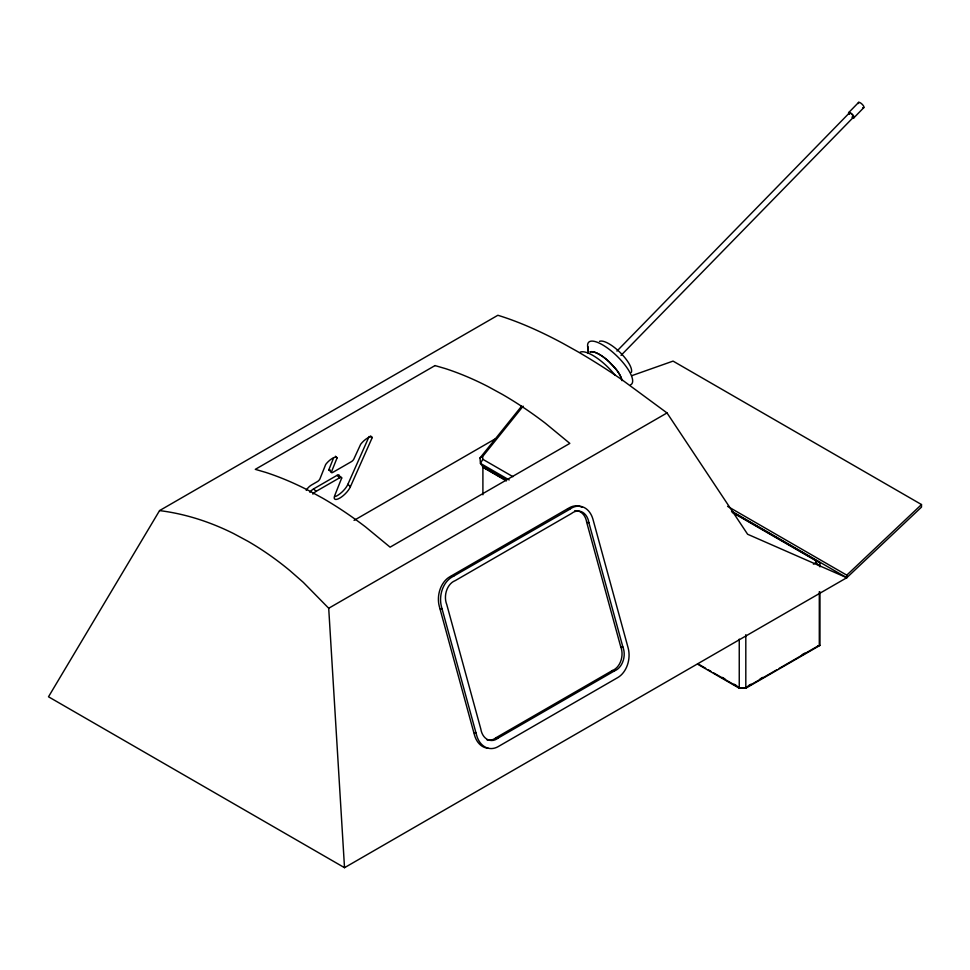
<?xml version="1.0" encoding="UTF-8"?>
<svg xmlns="http://www.w3.org/2000/svg" width="970" height="970" viewBox="0 0 970 970"><rect width="100%" height="100%" fill="white"/><g stroke="black" fill="none" stroke-linecap="round" stroke-linejoin="round"><path stroke-width="1.45" d="M309.842 492.263A5.189 1.758 -44.7 0 1 313.625 488.88L337.075 475.336A4.256 1.431 -44.7 0 1 339.197 475.603L341.67 478.101L334.662 495.731A11.155 3.771 -44.7 0 0 339.718 498.131A11.155 3.771 -44.7 0 0 350.388 486.758L372.225 437.591L370.576 435.918M372.225 437.591A9.494 3.201 -44.7 0 0 360.658 444.272L353.953 458.822A2.619 0.885 -44.7 0 1 351.407 461.647L332.904 472.329A3.177 1.067 -44.7 0 1 331.316 472.269L328.842 469.771L333.547 457.998M331.316 472.269L337.075 457.888L335.426 456.215M335.317 496.555A11.155 3.771 -44.7 0 0 347.903 484.26L369.133 436.451M523.133 406.163L482.599 456.579L482.817 459.295L480.453 463.369L482.902 466.849L506.401 480.417M921.5 504.545L846.774 575.149L846.774 577.72L747.615 534.252L667.02 412.941L621.382 379.318A353.601 116.618 44.3 0 0 577.114 351.31L562.891 343.368A353.601 116.618 44.3 0 0 497.865 315.274L159.565 510.596L48.5 696.787L344.52 867.689L846.774 577.72L921.5 507.104L921.5 504.545L673.059 361.107L631.822 375.657M509.177 479.956L480.453 463.369L480.017 457.937L521.557 406.248M848.823 112.459L858.68 102.359M616.944 351.079L849.308 112.981M621.006 355.408L853.382 117.297M853.879 117.819L863.736 107.718M488.116 748.222A22.601 16.793 -81.8 0 1 474.548 735.248L439.289 606.311A22.601 16.793 -81.8 0 1 449.522 576.944L569.438 507.71A22.601 16.793 -81.8 0 1 582.182 507.31M569.681 509.311L571.609 508.025A22.601 16.793 -81.8 0 1 592.925 519.168L628.184 648.105A22.601 16.793 -81.8 0 1 617.938 677.472L498.022 746.706A22.601 16.793 -81.8 0 1 476.707 735.551L441.447 606.614A22.601 16.793 -81.8 0 1 451.68 577.259L569.681 509.311L567.523 509.007M312.861 494.106A5.189 1.758 -44.7 0 1 316.099 491.378L339.548 477.834A4.256 1.431 -44.7 0 1 341.67 478.101M354.05 520.381L495.682 438.61M344.52 867.689L328.709 608.251L667.02 412.941M486.976 739.855A16.102 11.967 -81.8 0 0 496.034 737.721L612.325 670.573L614.495 670.888A16.102 11.967 -81.8 0 0 622.849 646.905L588.863 522.624A16.102 11.967 -81.8 0 0 571.451 513.518L455.16 580.666A16.102 11.967 -81.8 0 0 446.794 604.649L480.793 728.931A16.102 11.967 -81.8 0 0 498.192 738.024L614.495 670.888M813.381 564.152L816 562.649L816 560.757L732.241 512.39M748.343 685.729L750.962 684.214M760.14 678.915L762.772 677.399M802.129 654.677L804.748 653.162M776.594 669.906L745.542 687.827L739.516 687.827L713.484 672.804M779.177 668.403L819.298 645.244L819.298 591.7M819.953 591.858L819.953 645.402L745.809 688.215L739.249 688.215L697.466 664.098M480.017 457.937L482.599 456.579M817.686 646.032L819.953 645.402M574.664 510.802A16.102 11.967 -81.8 0 1 586.692 522.309L588.863 522.624M451.523 575.974L453.693 576.289M440.101 608.748L442.259 609.063M586.692 522.309L620.679 646.59L622.849 646.905M473.978 732.653L476.149 732.968M496.034 737.721L498.192 738.024M816 560.757L819.953 562.612L819.953 566.844M727.585 506.34L846.774 575.149M731.513 511.166L846.774 577.72M732.483 512.111L819.953 562.612M482.817 459.295L512.924 476.67M484.794 467.2L487.401 468.704M491.305 470.959L493.912 472.463M497.816 474.718L500.411 476.221M503.018 477.725L505.625 479.228M483.703 466.752L505.831 479.532M483.557 467.176L505.685 479.944M482.902 467.334L506.401 480.902M722.286 677.399L724.905 678.915M734.096 684.214L736.715 685.729M697.866 663.783L705.675 668.294M708.282 669.797L710.889 671.301M816 562.649L819.953 566.395M347.903 484.26L350.388 486.758M337.075 475.336L339.548 477.834M313.625 488.88L316.099 491.378M328.709 608.251L303.246 582.303L289.921 570.639A364.344 259.499 75.8 0 0 248.005 541.321L233.54 533.536A364.344 259.499 75.8 0 0 159.565 510.596M588.159 353.189L587.674 346.617A29.961 9.882 44.3 0 1 614.095 353.383A29.961 9.882 44.3 0 1 630.524 384.86M745.809 634.671L745.809 688.215L739.249 688.215L739.249 639.133M482.902 466.509L482.902 494.773M849.053 114.266A3.71 1.225 44.3 0 1 849.95 112.629A3.71 1.225 44.3 0 1 853.879 116.448A3.71 1.225 44.3 0 1 852.29 117.418M849.235 113.914A2.995 0.982 44.3 0 1 850.581 113.308A2.995 0.982 44.3 0 1 853.454 116.364A2.995 0.982 44.3 0 1 852.109 116.97M599.484 341.367A22.431 7.396 44.3 0 1 619.854 352.219A22.431 7.396 44.3 0 1 631.349 372.383M858.571 103.523A3.71 1.225 44.3 0 1 860.026 102.638A3.71 1.225 44.3 0 1 863.627 106.13A3.71 1.225 44.3 0 1 862.803 107.634M306.229 490.371A5.674 1.916 -44.7 0 1 311.406 485.073L317.675 481.447A2.764 0.934 -44.7 0 0 319.954 478.828L325.702 464.448A9.251 3.128 -44.7 0 1 332.552 458.264A9.251 3.128 -44.7 0 1 337.075 457.888M330.212 469.953A3.177 1.067 -44.7 0 1 328.842 469.771M620.679 646.59A16.102 11.967 -81.8 0 1 612.325 670.573M580.157 352.183A29.961 9.882 44.3 0 1 615.077 375.232M435.021 365.581L255.304 469.347L265.719 472.39A377.645 218.032 60 0 1 308.339 490.347L322.695 498.192A378.251 218.383 60 0 1 365.593 526.952L390.098 547.165L569.826 443.399L545.334 423.211A378.458 218.505 60 0 0 502.424 394.438L488.055 386.581A377.597 218.007 60 0 0 445.424 368.612L435.021 365.581M608.166 360.888L608.141 360.864A22.431 7.396 44.3 0 0 589.918 352.001A22.431 7.396 44.3 0 1 608.166 360.901C613.877 366.466 620.097 372.613 622 380.652A22.48 7.408 44.3 0 0 616.083 369.291L608.166 360.888M588.22 350.764L587.674 346.617L588.22 350.776"/></g></svg>
